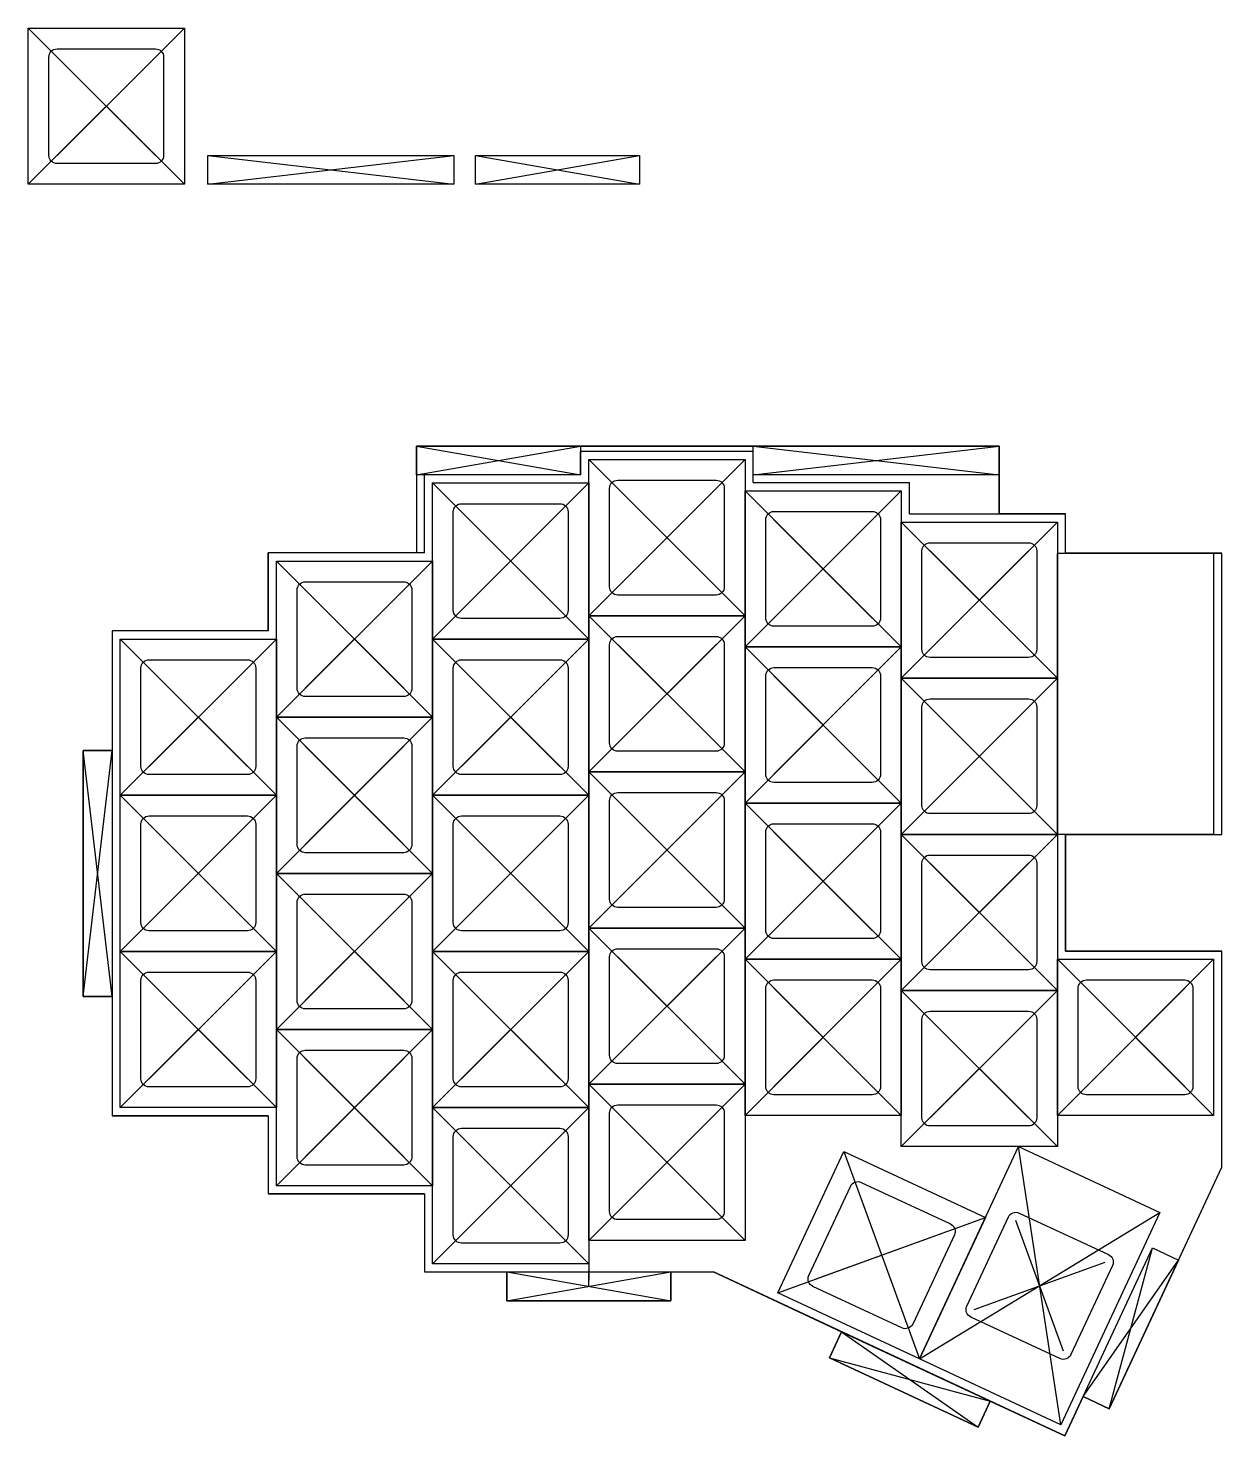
# Model space of a CAD drawing. Header units: millimetres. Extents: x 3 to 149, y 4 to 175.
import ezdxf

# ---------------------------------------------------------------- set-up
doc = ezdxf.new("R2010")
doc.units = ezdxf.units.MM

msp = doc.modelspace()

# ---------------------------------------------------------------- linework, layer by layer
at = {"color": 6, "linetype": 'ByBlock'}
for p, q in [((3.291651, 156.282915), (22.341651, 175.332915)), ((3.291651, 175.332915), (22.341651, 156.282915)), ((6.816651, 159.807915), (18.816651, 171.807915)), ((6.816651, 171.807915), (18.816651, 159.807915)), ((71.668749, 103.65647), (90.718749, 122.70647)), ((71.668749, 122.70647), (90.718749, 103.65647)), ((52.618749, 100.79897), (71.668749, 119.84897)), ((52.618749, 119.84897), (71.668749, 100.79897)), ((75.193749, 107.18147), (87.193749, 119.18147)), ((75.193749, 119.18147), (87.193749, 107.18147)), ((90.718749, 99.84647), (109.768749, 118.89647)), ((90.718749, 118.89647), (109.768749, 99.84647)), ((56.143749, 104.32397), (68.143749, 116.32397)), ((56.143749, 116.32397), (68.143749, 104.32397)), ((94.243749, 103.37147), (106.243749, 115.37147)), ((94.243749, 115.37147), (106.243749, 103.37147)), ((109.768749, 96.03647), (128.818749, 115.08647)), ((109.768749, 115.08647), (128.818749, 96.03647)), ((33.568749, 91.27397), (52.618749, 110.32397)), ((33.568749, 110.32397), (52.618749, 91.27397)), ((113.293749, 99.56147), (125.293749, 111.56147)), ((113.293749, 111.56147), (125.293749, 99.56147)), ((37.093749, 94.79897), (49.093749, 106.79897)), ((37.093749, 106.79897), (49.093749, 94.79897)), ((71.668749, 84.60647), (90.718749, 103.65647)), ((71.668749, 103.65647), (90.718749, 84.60647)), ((14.518749, 81.74897), (33.568749, 100.79897)), ((14.518749, 100.79897), (33.568749, 81.74897)), ((52.618749, 81.74897), (71.668749, 100.79897)), ((52.618749, 100.79897), (71.668749, 81.74897)), ((75.193749, 88.13147), (87.193749, 100.13147)), ((75.193749, 100.13147), (87.193749, 88.13147)), ((90.718749, 80.79647), (109.768749, 99.84647)), ((90.718749, 99.84647), (109.768749, 80.79647)), ((18.043749, 85.27397), (30.043749, 97.27397)), ((18.043749, 97.27397), (30.043749, 85.27397)), ((56.143749, 85.27397), (68.143749, 97.27397)), ((56.143749, 97.27397), (68.143749, 85.27397)), ((94.243749, 84.32147), (106.243749, 96.32147)), ((94.243749, 96.32147), (106.243749, 84.32147)), ((109.768749, 76.98647), (128.818749, 96.03647)), ((109.768749, 96.03647), (128.818749, 76.98647)), ((33.568749, 72.22397), (52.618749, 91.27397)), ((33.568749, 91.27397), (52.618749, 72.22397)), ((113.293749, 80.51147), (125.293749, 92.51147)), ((113.293749, 92.51147), (125.293749, 80.51147)), ((37.093749, 75.74897), (49.093749, 87.74897)), ((37.093749, 87.74897), (49.093749, 75.74897)), ((71.668749, 65.55647), (90.718749, 84.60647)), ((71.668749, 84.60647), (90.718749, 65.55647)), ((14.518749, 62.69897), (33.568749, 81.74897)), ((14.518749, 81.74897), (33.568749, 62.69897)), ((52.618749, 62.69897), (71.668749, 81.74897)), ((52.618749, 81.74897), (71.668749, 62.69897)), ((75.193749, 69.08147), (87.193749, 81.08147)), ((75.193749, 81.08147), (87.193749, 69.08147)), ((90.718749, 61.74647), (109.768749, 80.79647)), ((90.718749, 80.79647), (109.768749, 61.74647)), ((18.043749, 66.22397), (30.043749, 78.22397)), ((18.043749, 78.22397), (30.043749, 66.22397)), ((56.143749, 66.22397), (68.143749, 78.22397)), ((56.143749, 78.22397), (68.143749, 66.22397)), ((94.243749, 65.27147), (106.243749, 77.27147)), ((94.243749, 77.27147), (106.243749, 65.27147)), ((109.768749, 57.93647), (128.818749, 76.98647)), ((109.768749, 76.98647), (128.818749, 57.93647)), ((33.568749, 53.17397), (52.618749, 72.22397)), ((33.568749, 72.22397), (52.618749, 53.17397)), ((113.293749, 61.46147), (125.293749, 73.46147)), ((113.293749, 73.46147), (125.293749, 61.46147)), ((37.093749, 56.69897), (49.093749, 68.69897)), ((37.093749, 68.69897), (49.093749, 56.69897)), ((71.668749, 46.50647), (90.718749, 65.55647)), ((71.668749, 65.55647), (90.718749, 46.50647)), ((14.518749, 43.64897), (33.568749, 62.69897)), ((14.518749, 62.69897), (33.568749, 43.64897)), ((52.618749, 43.64897), (71.668749, 62.69897)), ((52.618749, 62.69897), (71.668749, 43.64897)), ((75.193749, 50.03147), (87.193749, 62.03147)), ((75.193749, 62.03147), (87.193749, 50.03147)), ((90.718749, 42.69647), (109.768749, 61.74647)), ((90.718749, 61.74647), (109.768749, 42.69647)), ((128.818749, 42.69647), (147.868749, 61.74647)), ((128.818749, 61.74647), (147.868749, 42.69647)), ((18.043749, 47.17397), (30.043749, 59.17397)), ((18.043749, 59.17397), (30.043749, 47.17397)), ((56.143749, 47.17397), (68.143749, 59.17397)), ((56.143749, 59.17397), (68.143749, 47.17397)), ((94.243749, 46.22147), (106.243749, 58.22147)), ((94.243749, 58.22147), (106.243749, 46.22147)), ((109.768749, 38.88647), (128.818749, 57.93647)), ((109.768749, 57.93647), (128.818749, 38.88647)), ((132.343749, 46.22147), (144.343749, 58.22147)), ((132.343749, 58.22147), (144.343749, 46.22147)), ((113.293749, 42.41147), (125.293749, 54.41147)), ((113.293749, 54.41147), (125.293749, 42.41147)), ((33.568749, 34.12397), (52.618749, 53.17397)), ((33.568749, 53.17397), (52.618749, 34.12397)), ((37.093749, 37.64897), (49.093749, 49.64897)), ((37.093749, 49.64897), (49.093749, 37.64897)), ((71.668749, 27.45647), (90.718749, 46.50647)), ((71.668749, 46.50647), (90.718749, 27.45647)), ((52.618749, 24.59897), (71.668749, 43.64897)), ((52.618749, 43.64897), (71.668749, 24.59897)), ((75.193749, 30.98147), (87.193749, 42.98147)), ((75.193749, 42.98147), (87.193749, 30.98147)), ((56.143749, 28.12397), (68.143749, 40.12397)), ((56.143749, 40.12397), (68.143749, 28.12397)), ((102.765646, 38.304766), (111.979932, 12.988725)), ((104.470652, 33.620302), (110.274926, 17.673189)), ((94.714769, 21.039603), (120.03081, 30.253888)), ((129.552809, 13.938602), (123.748535, 29.885715)), ((99.399233, 22.744608), (115.346345, 28.548883)), ((118.677116, 19.010021), (134.624228, 24.814296))]:
    msp.add_line(p, q, dxfattribs=at)
at = {"color": 6}
for p, q in [((25.187774, 159.782915), (55.187774, 156.282915)), ((25.187774, 156.282915), (55.187774, 159.782915)), ((57.857938, 159.782915), (77.857938, 156.282915)), ((57.857938, 156.282915), (77.857938, 159.782915)), ((50.668749, 124.34897), (70.668749, 120.84897)), ((50.668749, 120.84897), (70.668749, 124.34897)), ((91.718749, 124.34897), (121.718749, 120.84897)), ((91.718749, 120.84897), (121.718749, 124.34897)), ((10.018749, 57.22397), (13.518749, 87.22397)), ((13.518749, 57.22397), (10.018749, 87.22397)), ((129.245095, 4.937847), (124.056249, 38.88647)), ((111.979932, 12.988725), (141.321412, 30.835592)), ((135.135456, 6.92186), (140.415744, 26.527179)), ((71.668749, 24.59897), (71.668749, 22.609722)), ((131.963379, 8.401023), (143.587821, 25.048015)), ((61.668749, 23.59897), (81.668749, 20.09897)), ((61.668749, 20.09897), (81.668749, 23.59897)), ((71.668749, 21.84897), (71.668749, 23.795772)), ((102.494236, 16.3086), (119.141228, 4.684157)), ((101.015072, 13.136523), (120.620392, 7.856235))]:
    msp.add_line(p, q, dxfattribs=at)
at = {"color": 4}
for p, q in [((70.668749, 124.34897), (91.718749, 124.34897)), ((70.668749, 120.84897), (70.668749, 123.70647)), ((91.718749, 123.70647), (70.668749, 123.70647)), ((91.718749, 119.89647), (91.718749, 123.70647)), ((50.668749, 120.84897), (50.668749, 111.32397)), ((51.618749, 111.32397), (51.618749, 120.84897)), ((70.668749, 120.84897), (51.618749, 120.84897)), ((121.718749, 120.84897), (121.718749, 116.08647)), ((91.718749, 119.89647), (110.768749, 119.89647)), ((110.768749, 116.08647), (110.768749, 119.89647)), ((110.768749, 116.08647), (129.818749, 116.08647)), ((129.818749, 111.27647), (129.818749, 116.08647)), ((32.568749, 101.79897), (32.568749, 111.32397)), ((51.618749, 111.32397), (32.568749, 111.32397)), ((147.868749, 111.27647), (148.868749, 111.27647)), ((148.868749, 76.98647), (148.868749, 111.27647)), ((13.518749, 101.79897), (13.518749, 42.64897)), ((32.568749, 101.79897), (13.518749, 101.79897)), ((129.818749, 76.98647), (129.818749, 62.74647)), ((147.868749, 76.98647), (148.868749, 76.98647)), ((129.818749, 62.74647), (148.868749, 62.74647)), ((148.868749, 36.373001), (148.868749, 62.74647)), ((32.568749, 42.64897), (13.518749, 42.64897)), ((32.568749, 42.64897), (32.568749, 33.12397)), ((143.587821, 25.048015), (148.868749, 36.373001)), ((51.618749, 33.12397), (32.568749, 33.12397)), ((51.618749, 33.12397), (51.618749, 23.59897)), ((51.618749, 23.59897), (86.859986, 23.59897)), ((129.728785, 3.608921), (86.859986, 23.59897)), ((131.963379, 8.401023), (129.728785, 3.608921))]:
    msp.add_line(p, q, dxfattribs=at)
at = {"color": 4, "linetype": 'ByBlock'}
for points in [[(3.291651, 175.332915), (22.341651, 175.332915), (22.341651, 156.282915), (3.291651, 156.282915)], [(71.668749, 122.70647), (90.718749, 122.70647), (90.718749, 103.65647), (71.668749, 103.65647)], [(52.618749, 119.84897), (71.668749, 119.84897), (71.668749, 100.79897), (52.618749, 100.79897)], [(90.718749, 118.89647), (109.768749, 118.89647), (109.768749, 99.84647), (90.718749, 99.84647)], [(109.768749, 115.08647), (128.818749, 115.08647), (128.818749, 96.03647), (109.768749, 96.03647)], [(33.568749, 110.32397), (52.618749, 110.32397), (52.618749, 91.27397), (33.568749, 91.27397)], [(71.668749, 103.65647), (90.718749, 103.65647), (90.718749, 84.60647), (71.668749, 84.60647)], [(14.518749, 100.79897), (33.568749, 100.79897), (33.568749, 81.74897), (14.518749, 81.74897)], [(52.618749, 100.79897), (71.668749, 100.79897), (71.668749, 81.74897), (52.618749, 81.74897)], [(90.718749, 99.84647), (109.768749, 99.84647), (109.768749, 80.79647), (90.718749, 80.79647)], [(109.768749, 96.03647), (128.818749, 96.03647), (128.818749, 76.98647), (109.768749, 76.98647)], [(33.568749, 91.27397), (52.618749, 91.27397), (52.618749, 72.22397), (33.568749, 72.22397)], [(71.668749, 84.60647), (90.718749, 84.60647), (90.718749, 65.55647), (71.668749, 65.55647)], [(14.518749, 81.74897), (33.568749, 81.74897), (33.568749, 62.69897), (14.518749, 62.69897)], [(52.618749, 81.74897), (71.668749, 81.74897), (71.668749, 62.69897), (52.618749, 62.69897)], [(90.718749, 80.79647), (109.768749, 80.79647), (109.768749, 61.74647), (90.718749, 61.74647)], [(109.768749, 76.98647), (128.818749, 76.98647), (128.818749, 57.93647), (109.768749, 57.93647)], [(33.568749, 72.22397), (52.618749, 72.22397), (52.618749, 53.17397), (33.568749, 53.17397)], [(71.668749, 65.55647), (90.718749, 65.55647), (90.718749, 46.50647), (71.668749, 46.50647)], [(14.518749, 62.69897), (33.568749, 62.69897), (33.568749, 43.64897), (14.518749, 43.64897)], [(52.618749, 62.69897), (71.668749, 62.69897), (71.668749, 43.64897), (52.618749, 43.64897)], [(90.718749, 61.74647), (109.768749, 61.74647), (109.768749, 42.69647), (90.718749, 42.69647)], [(128.818749, 61.74647), (147.868749, 61.74647), (147.868749, 42.69647), (128.818749, 42.69647)], [(109.768749, 57.93647), (128.818749, 57.93647), (128.818749, 38.88647), (109.768749, 38.88647)], [(33.568749, 53.17397), (52.618749, 53.17397), (52.618749, 34.12397), (33.568749, 34.12397)], [(71.668749, 46.50647), (90.718749, 46.50647), (90.718749, 27.45647), (71.668749, 27.45647)], [(52.618749, 43.64897), (71.668749, 43.64897), (71.668749, 24.59897), (52.618749, 24.59897)], [(102.765646, 38.304766), (120.03081, 30.253888), (111.979932, 12.988725), (94.714769, 21.039603)]]:
    msp.add_lwpolyline(points, close=True, dxfattribs=at)
at = {"linetype": 'ByBlock'}
for points in [[(5.816651, 171.807915, -0.414214), (6.816651, 172.807915), (18.816651, 172.807915, -0.414214), (19.816651, 171.807915), (19.816651, 159.807915, -0.414214), (18.816651, 158.807915), (6.816651, 158.807915, -0.414214), (5.816651, 159.807915)], [(74.193749, 119.18147, -0.414214), (75.193749, 120.18147), (87.193749, 120.18147, -0.414214), (88.193749, 119.18147), (88.193749, 107.18147, -0.414214), (87.193749, 106.18147), (75.193749, 106.18147, -0.414214), (74.193749, 107.18147)], [(55.143749, 116.32397, -0.414214), (56.143749, 117.32397), (68.143749, 117.32397, -0.414214), (69.143749, 116.32397), (69.143749, 104.32397, -0.414214), (68.143749, 103.32397), (56.143749, 103.32397, -0.414214), (55.143749, 104.32397)], [(93.243749, 115.37147, -0.414214), (94.243749, 116.37147), (106.243749, 116.37147, -0.414214), (107.243749, 115.37147), (107.243749, 103.37147, -0.414214), (106.243749, 102.37147), (94.243749, 102.37147, -0.414214), (93.243749, 103.37147)], [(112.293749, 111.56147, -0.414214), (113.293749, 112.56147), (125.293749, 112.56147, -0.414214), (126.293749, 111.56147), (126.293749, 99.56147, -0.414214), (125.293749, 98.56147), (113.293749, 98.56147, -0.414214), (112.293749, 99.56147)], [(36.093749, 106.79897, -0.414214), (37.093749, 107.79897), (49.093749, 107.79897, -0.414214), (50.093749, 106.79897), (50.093749, 94.79897, -0.414214), (49.093749, 93.79897), (37.093749, 93.79897, -0.414214), (36.093749, 94.79897)], [(74.193749, 100.13147, -0.414214), (75.193749, 101.13147), (87.193749, 101.13147, -0.414214), (88.193749, 100.13147), (88.193749, 88.13147, -0.414214), (87.193749, 87.13147), (75.193749, 87.13147, -0.414214), (74.193749, 88.13147)], [(17.043749, 97.27397, -0.414214), (18.043749, 98.27397), (30.043749, 98.27397, -0.414214), (31.043749, 97.27397), (31.043749, 85.27397, -0.414214), (30.043749, 84.27397), (18.043749, 84.27397, -0.414214), (17.043749, 85.27397)], [(55.143749, 97.27397, -0.414214), (56.143749, 98.27397), (68.143749, 98.27397, -0.414214), (69.143749, 97.27397), (69.143749, 85.27397, -0.414214), (68.143749, 84.27397), (56.143749, 84.27397, -0.414214), (55.143749, 85.27397)], [(93.243749, 96.32147, -0.414214), (94.243749, 97.32147), (106.243749, 97.32147, -0.414214), (107.243749, 96.32147), (107.243749, 84.32147, -0.414214), (106.243749, 83.32147), (94.243749, 83.32147, -0.414214), (93.243749, 84.32147)], [(112.293749, 92.51147, -0.414214), (113.293749, 93.51147), (125.293749, 93.51147, -0.414214), (126.293749, 92.51147), (126.293749, 80.51147, -0.414214), (125.293749, 79.51147), (113.293749, 79.51147, -0.414214), (112.293749, 80.51147)], [(36.093749, 87.74897, -0.414214), (37.093749, 88.74897), (49.093749, 88.74897, -0.414214), (50.093749, 87.74897), (50.093749, 75.74897, -0.414214), (49.093749, 74.74897), (37.093749, 74.74897, -0.414214), (36.093749, 75.74897)], [(74.193749, 81.08147, -0.414214), (75.193749, 82.08147), (87.193749, 82.08147, -0.414214), (88.193749, 81.08147), (88.193749, 69.08147, -0.414214), (87.193749, 68.08147), (75.193749, 68.08147, -0.414214), (74.193749, 69.08147)], [(17.043749, 78.22397, -0.414214), (18.043749, 79.22397), (30.043749, 79.22397, -0.414214), (31.043749, 78.22397), (31.043749, 66.22397, -0.414214), (30.043749, 65.22397), (18.043749, 65.22397, -0.414214), (17.043749, 66.22397)], [(55.143749, 78.22397, -0.414214), (56.143749, 79.22397), (68.143749, 79.22397, -0.414214), (69.143749, 78.22397), (69.143749, 66.22397, -0.414214), (68.143749, 65.22397), (56.143749, 65.22397, -0.414214), (55.143749, 66.22397)], [(93.243749, 77.27147, -0.414214), (94.243749, 78.27147), (106.243749, 78.27147, -0.414214), (107.243749, 77.27147), (107.243749, 65.27147, -0.414214), (106.243749, 64.27147), (94.243749, 64.27147, -0.414214), (93.243749, 65.27147)], [(112.293749, 73.46147, -0.414214), (113.293749, 74.46147), (125.293749, 74.46147, -0.414214), (126.293749, 73.46147), (126.293749, 61.46147, -0.414214), (125.293749, 60.46147), (113.293749, 60.46147, -0.414214), (112.293749, 61.46147)], [(36.093749, 68.69897, -0.414214), (37.093749, 69.69897), (49.093749, 69.69897, -0.414214), (50.093749, 68.69897), (50.093749, 56.69897, -0.414214), (49.093749, 55.69897), (37.093749, 55.69897, -0.414214), (36.093749, 56.69897)], [(74.193749, 62.03147, -0.414214), (75.193749, 63.03147), (87.193749, 63.03147, -0.414214), (88.193749, 62.03147), (88.193749, 50.03147, -0.414214), (87.193749, 49.03147), (75.193749, 49.03147, -0.414214), (74.193749, 50.03147)], [(17.043749, 59.17397, -0.414214), (18.043749, 60.17397), (30.043749, 60.17397, -0.414214), (31.043749, 59.17397), (31.043749, 47.17397, -0.414214), (30.043749, 46.17397), (18.043749, 46.17397, -0.414214), (17.043749, 47.17397)], [(55.143749, 59.17397, -0.414214), (56.143749, 60.17397), (68.143749, 60.17397, -0.414214), (69.143749, 59.17397), (69.143749, 47.17397, -0.414214), (68.143749, 46.17397), (56.143749, 46.17397, -0.414214), (55.143749, 47.17397)], [(93.243749, 58.22147, -0.414214), (94.243749, 59.22147), (106.243749, 59.22147, -0.414214), (107.243749, 58.22147), (107.243749, 46.22147, -0.414214), (106.243749, 45.22147), (94.243749, 45.22147, -0.414214), (93.243749, 46.22147)], [(131.343749, 58.22147, -0.414214), (132.343749, 59.22147), (144.343749, 59.22147, -0.414214), (145.343749, 58.22147), (145.343749, 46.22147, -0.414214), (144.343749, 45.22147), (132.343749, 45.22147, -0.414214), (131.343749, 46.22147)], [(112.293749, 54.41147, -0.414214), (113.293749, 55.41147), (125.293749, 55.41147, -0.414214), (126.293749, 54.41147), (126.293749, 42.41147, -0.414214), (125.293749, 41.41147), (113.293749, 41.41147, -0.414214), (112.293749, 42.41147)], [(36.093749, 49.64897, -0.414214), (37.093749, 50.64897), (49.093749, 50.64897, -0.414214), (50.093749, 49.64897), (50.093749, 37.64897, -0.414214), (49.093749, 36.64897), (37.093749, 36.64897, -0.414214), (36.093749, 37.64897)], [(74.193749, 42.98147, -0.414214), (75.193749, 43.98147), (87.193749, 43.98147, -0.414214), (88.193749, 42.98147), (88.193749, 30.98147, -0.414214), (87.193749, 29.98147), (75.193749, 29.98147, -0.414214), (74.193749, 30.98147)], [(55.143749, 40.12397, -0.414214), (56.143749, 41.12397), (68.143749, 41.12397, -0.414214), (69.143749, 40.12397), (69.143749, 28.12397, -0.414214), (68.143749, 27.12397), (56.143749, 27.12397, -0.414214), (55.143749, 28.12397)], [(103.564344, 34.04292, -0.414214), (104.89327, 34.52661), (115.768964, 29.455191, -0.414214), (116.252653, 28.126264), (111.181234, 17.250571, -0.414214), (109.852308, 16.766881), (98.976615, 21.838301, -0.414214), (98.492925, 23.167227)], [(118.254497, 18.103714, -0.414214), (117.770808, 19.43264), (122.842227, 30.308333, -0.414214), (124.171153, 30.792023), (135.046847, 25.720603, -0.414214), (135.530536, 24.391677), (130.459117, 13.515984, -0.414214), (129.130191, 13.032294)]]:
    msp.add_lwpolyline(points, format="xyb", close=True, dxfattribs=at)
at = {"color": 4}
for points in [[(25.187774, 159.782915), (55.187774, 159.782915), (55.187774, 156.282915), (25.187774, 156.282915)], [(57.857938, 159.782915), (77.857938, 159.782915), (77.857938, 156.282915), (57.857938, 156.282915)], [(50.668749, 124.34897), (70.668749, 124.34897), (70.668749, 120.84897), (50.668749, 120.84897)], [(91.718749, 124.34897), (121.718749, 124.34897), (121.718749, 120.84897), (91.718749, 120.84897)], [(128.818749, 111.27647), (147.868749, 111.27647), (147.868749, 76.98647), (128.818749, 76.98647)], [(10.018749, 57.22397), (10.018749, 87.22397), (13.518749, 87.22397), (13.518749, 57.22397)], [(111.979932, 12.988725), (124.056249, 38.88647), (141.321412, 30.835592), (129.245095, 4.937847)], [(131.963379, 8.401023), (140.415744, 26.527179), (143.587821, 25.048015), (135.135456, 6.92186)], [(61.668749, 23.59897), (81.668749, 23.59897), (81.668749, 20.09897), (61.668749, 20.09897)], [(102.494236, 16.3086), (120.620392, 7.856235), (119.141228, 4.684157), (101.015072, 13.136523)]]:
    msp.add_lwpolyline(points, close=True, dxfattribs=at)
msp.add_lwpolyline([(13.518749, 101.79897), (13.518749, 87.22397), (10.018749, 87.22397), (10.018749, 57.22397), (13.518749, 57.22397), (13.518749, 42.64897), (32.568749, 42.64897), (32.568749, 33.12397), (51.618749, 33.12397), (51.618749, 23.59897), (61.668749, 23.59897), (61.668749, 20.09897), (81.668749, 20.09897), (81.668749, 23.59897), (86.859986, 23.59897), (102.494237, 16.308599), (101.015072, 13.136523), (119.141228, 4.684157), (120.620391, 7.856234), (129.728785, 3.608921), (131.963379, 8.401023), (135.135456, 6.92186), (148.868749, 36.373001), (148.868749, 62.74647), (129.818749, 62.74647), (129.818749, 76.98647), (148.868749, 76.98647), (148.868749, 111.27647), (129.818749, 111.27647), (129.818749, 116.08647), (121.718749, 116.08647), (121.718749, 124.34897), (50.668749, 124.34897), (50.668749, 111.32397), (32.568749, 111.32397), (32.568749, 101.79897), (13.518749, 101.79897)])

doc.saveas('drawing.dxf')
